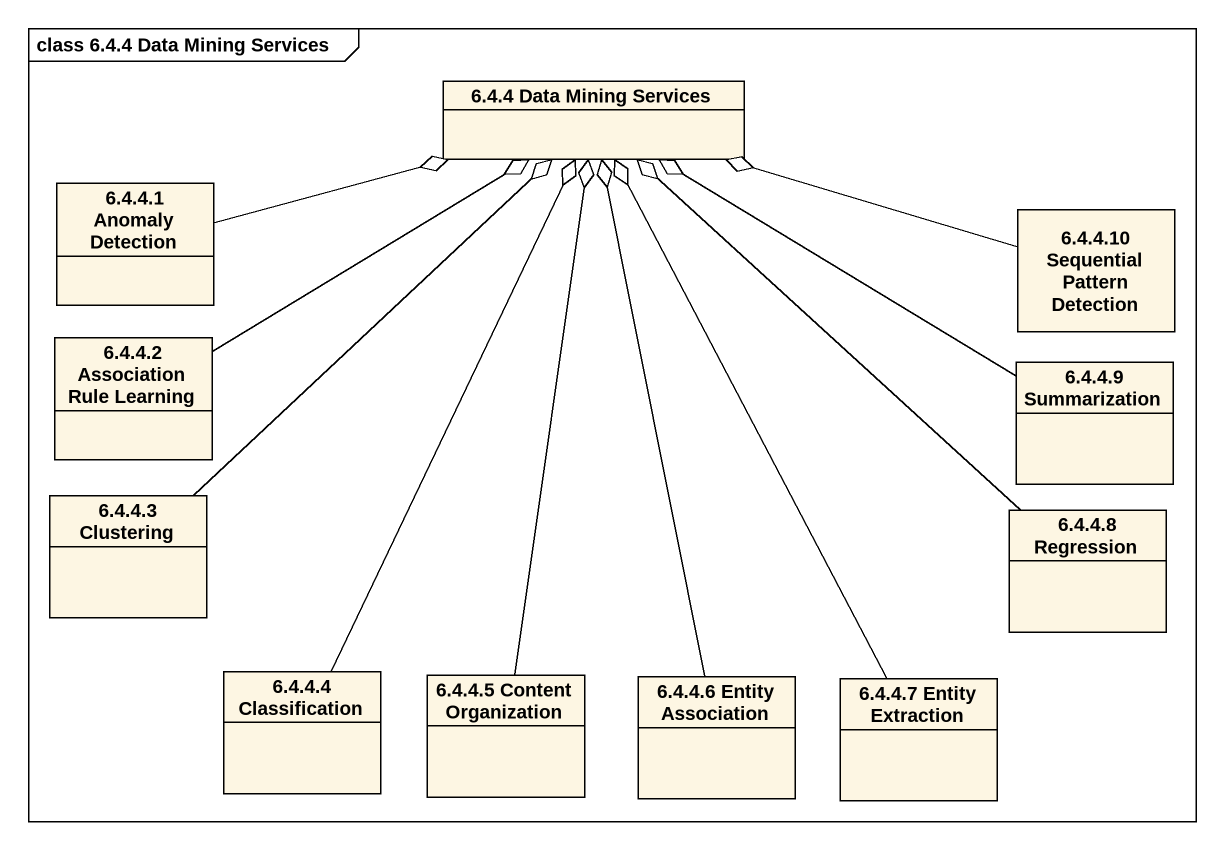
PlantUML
@startuml
mainframe class 6.4.4 Data Mining Services
hide circle
hide empty members
class "6.4.4 Data Mining Services" as c6_4_4_Data_Mining_Services
class "6.4.4.1 Anomaly Detection" as c6_4_4_1_Anomaly_Detection
class "6.4.4.10 Sequential Pattern Detection" as c6_4_4_10_Sequential_Pattern
class "6.4.4.2 Association Rule Learning" as c6_4_4_2_Association_Rule
class "6.4.4.9 Summarization" as c6_4_4_9_Summarization
class "6.4.4.3 Clustering" as c6_4_4_3_Clustering
class "6.4.4.8 Regression" as c6_4_4_8_Regression
class "6.4.4.4 Classification" as c6_4_4_4_Classification
class "6.4.4.5 Content Organization" as c6_4_4_5_Content_Organization
class "6.4.4.6 Entity Association" as c6_4_4_6_Entity_Association
class "6.4.4.7 Entity Extraction" as c6_4_4_7_Entity_Extraction
c6_4_4_1_Anomaly_Detection -right-o c6_4_4_Data_Mining_Services
c6_4_4_10_Sequential_Pattern -left-o c6_4_4_Data_Mining_Services
c6_4_4_2_Association_Rule -up-o c6_4_4_Data_Mining_Services
c6_4_4_9_Summarization -up-o c6_4_4_Data_Mining_Services
c6_4_4_3_Clustering -up-o c6_4_4_Data_Mining_Services
c6_4_4_8_Regression -up-o c6_4_4_Data_Mining_Services
c6_4_4_4_Classification -up-o c6_4_4_Data_Mining_Services
c6_4_4_5_Content_Organization -up-o c6_4_4_Data_Mining_Services
c6_4_4_6_Entity_Association -up-o c6_4_4_Data_Mining_Services
c6_4_4_7_Entity_Extraction -up-o c6_4_4_Data_Mining_Services
@enduml
